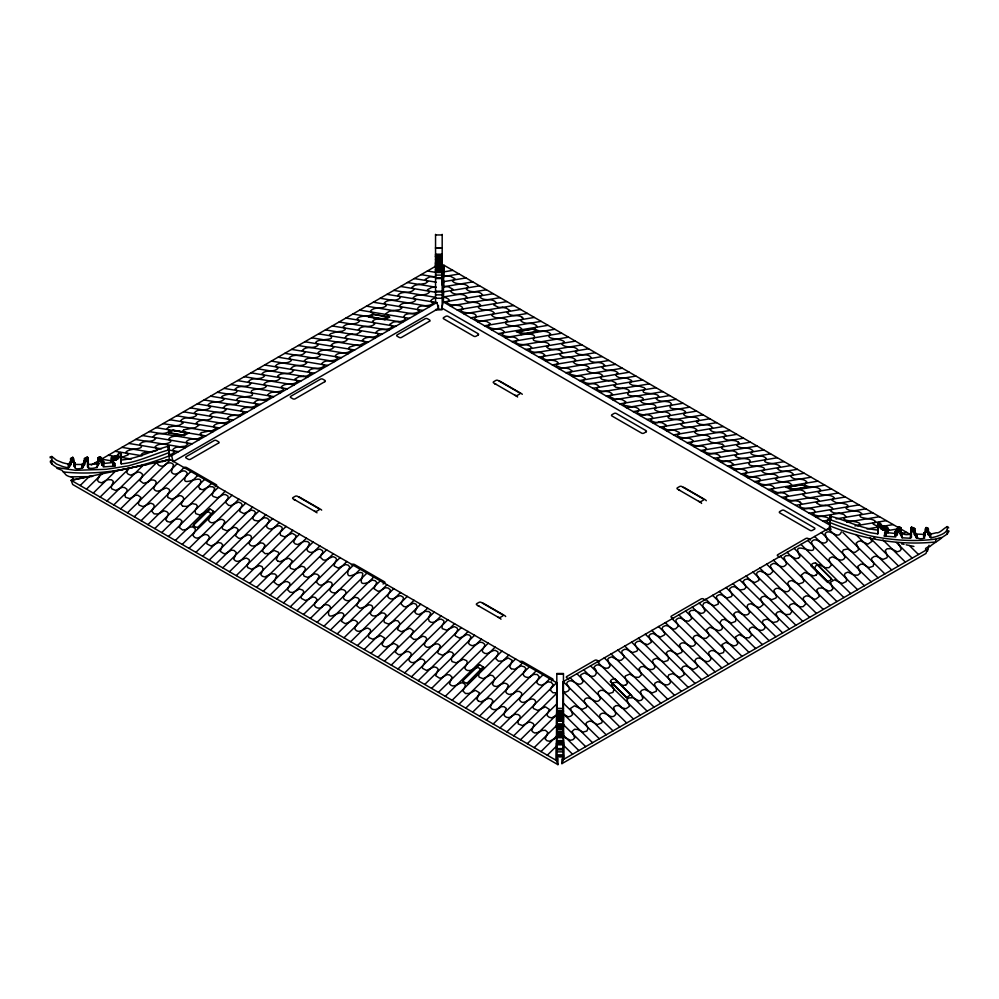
<?xml version="1.0" encoding="UTF-8"?>
<svg xmlns="http://www.w3.org/2000/svg" width="999" height="999" viewBox="0 0 999 999"><rect width="100%" height="100%" fill="white"/><g stroke="black" fill="none" stroke-linecap="round" stroke-linejoin="round"><path stroke-width="1.5" d="M556.468 737.974L556.48 735.901M556.53 727.871L556.63 712.824M520.504 739.747L556.693 704.02L556.805 682.767L170.267 459.602L155.557 462.674M556.431 743.056L556.343 760.439L557.904 764.635L72.69 484.49L71.129 480.307L170.267 459.602M556.805 682.767L556.343 760.439L71.129 480.307L93.307 475.674M557.904 764.635L557.942 758.416M443.656 276.785L443.793 265.135L911.438 535.127L911.088 527.397L914.073 528.271A1.261 1.024 0 0 1 914.734 528.583L914.297 528.908M829.857 529.295L829.944 516.096C845.117 519.817 861.15 528.733 877.796 530.032L877.659 523.926L878.695 522.577L880.631 523.576L880.369 528.621L887.724 531.518L884.502 533.029L886.163 534.74L884.252 535.127L884.115 536.138L895.766 536.938A12 9.79 0 0 1 895.304 535.676L895.229 531.468L896.89 531.543L897.789 527.497L899.237 526.948L900.998 527.934L900.961 533.391L899.624 533.054L902.109 537.774L910.451 538.274L911.513 537C910.676 534.54 911.637 518.706 911.188 534.615M829.869 530.094L829.957 515.821M479.632 285.826L443.444 291.883L443.319 301.96L441.745 307.967L826.935 530.357M442.045 284.952L442.232 271.141L443.793 265.135L443.319 301.96L829.857 525.124L828.683 529.632M443.506 287.712L443.606 280.594M928.196 529.27C926.597 543.743 931.043 522.877 925.274 528.808A2.398 1.961 0 0 0 925.186 529.27C925.836 532.842 921.403 534.652 924.737 538.149C915.733 540.347 917.544 536.738 914.659 530.631M900.961 533.391C898.963 525.711 896.977 536.376 895.229 535.289M70.804 459.253L71.104 464.235L71.416 460.164L70.554 458.766L72.79 457.367L73.726 458.803A2.398 1.961 0 0 1 73.814 459.265C75.774 465.809 71.066 470.604 82.03 468.231C83.666 465.434 86.676 463.374 84.266 462.4A1.261 1.024 0 0 1 84.927 462.087C86.588 453.509 88.786 457.592 87.987 464.173C87.45 465.484 87.75 466.87 88.549 468.256C94.818 468.631 99.775 468.131 98.364 460.389M911.488 532.879C909.34 535.864 900.524 535.164 900.636 530.407M910.451 538.274L910.464 534.353M112.837 462.175L112.837 464.735L114.748 465.122L114.885 466.121L103.234 466.92A12 9.79 0 0 0 103.696 465.671C100.911 465.509 102.422 462.537 100.599 460.876C95.142 461.088 100.949 463.673 97.79 464.747M462.45 681.668L462.899 680.319L479.445 664.66M898.376 531.056L898.363 527.135M118.132 454.882C116.496 456.98 111.463 456.231 111.726 458.042M112.837 464.735L114.66 463.236L111.251 461.738L112.6 460.889L112.537 456.718M87.363 460.914C88.449 463.449 88.199 464.36 88.549 468.256M70.804 463.086L70.554 458.766M841.358 531.88C837.924 540.996 829.757 527.147 825.112 533.641L826.398 537.474M877.659 523.926L877.734 525.749M102.46 473.776L100.062 474.275L99.138 476.623M121.266 455.744L120.305 452.559L118.369 453.558L118.631 458.616L112.6 460.889M97.79 460.926L96.891 467.757M192.919 525.749L209.89 509.04M197.615 528.446L214.585 511.738M467.157 684.065L484.128 667.369M901.023 528.296L900.848 533.616M829.957 519.655L857.854 529.42L870.678 532.754L877.796 533.866L878.221 528.121M87.575 458.828L87.413 460.826M87.575 462.662L87.175 457.18M897.601 532.305L897.764 527.659M157.492 462.262C156.706 465.896 162.65 467.482 164.922 465.097M927.447 551.286L929.008 545.279M83.054 467.732L83.054 463.898L84.341 460.626M923.725 536.8L923.8 532.754M910.963 534.328L911.488 527.435M169.056 449.912C153.883 453.633 137.85 462.549 121.204 463.861L121.341 453.908M911.513 537L910.651 536.401L911.425 535.089M831.243 529.12L828.408 528.521L563.086 681.705L563.523 759.44L927.534 549.288L925.948 553.483L561.95 763.636L563.523 759.44L563.436 742.057M84.391 462.662L84.266 458.566A1.261 1.024 0 0 1 84.927 458.266L85.864 457.754M98.789 461.338C96.154 453.821 104.982 457.405 101.511 462.787M50.3 457.942L50.112 456.943L51.848 456.493L51.936 460.402L56.431 464.011L62.762 466.57A50.824 41.496 0 0 0 67.87 467.757C71.104 467.382 67.732 461.613 71.428 460.764M69.268 467.132L71.416 463.986M121.041 463.136L120.305 452.559M504.52 712.836L503.996 715.034C505.506 718.069 509.715 718.381 512 716.096M169.068 452.547L165.509 453.958A306.381 250.15 0 0 1 153.234 458.479L128.596 465.834L106.219 469.318L75.574 470.317L57.243 467.632L56.918 468.306L61.913 470.292L66.371 475.287L68.894 476.461A12.025 9.815 0 0 0 70.966 476.848L91.995 476.598M71.141 476.873L73.476 478.558A4.096 3.347 0 0 0 73.202 479.095L73.339 480.044M75.275 462.962L74.401 464.198M911.425 532.667L911.712 531.018L914.073 532.105A1.261 1.024 0 0 1 914.734 532.405C912.312 533.491 915.271 535.227 916.795 537.924M87.962 464.448L87.987 460.352M226.398 500.761L225.811 502.684L228.621 505.369L230.869 505.619L233.891 504.083M401.523 602.085L401.011 603.896L403.696 606.48L405.781 606.83L408.628 605.619M288.149 587.799L287.562 589.722L290.022 592.207L292.882 592.494L295.542 591.021M167.72 494.405L167.807 497.44L171.89 499.213L179.708 495.591C182.417 495.566 185.102 498.426 182.867 500.824M537.35 680.406L536.85 682.792L538.736 684.615L541.82 685.239L544.792 683.716M928.458 528.921L928.196 533.091M320.991 555.382L320.379 557.28L323.139 559.939L325.362 560.177L328.346 558.641M295.254 538.486L293.619 542.22L295.155 543.881L297.69 544.567L303.771 541.396L307.605 541.545L309.528 543.219L307.779 547.302M147.69 464.323L128.896 468.244L127.135 470.879L126.761 472.515L128.159 474.2L130.732 475.162L134.778 473.526M469.218 640.546L468.469 643.294L469.93 644.78L472.24 645.716L475.974 644.58M469.268 640.496L471.029 636.925L469.468 635.152L466.82 634.49L462.837 636.663M491.146 704.67L490.384 707.329C493.219 711.825 498.314 708.99 501.448 706.618L504.058 706.705L506.293 708.416L504.545 712.786M374.937 586.113L374.175 588.848L377.897 591.233L379.77 591.083L385.389 587.737L387.987 587.986L390.147 589.622L390.247 591.308L388.861 593.493M546.865 735.089L547.702 732.354L545.354 730.269L541.945 730.506L538.948 732.242M506.58 689.422L505.769 691.97L506.905 693.418L509.09 694.48L512.999 693.756M212.937 492.644L212.138 495.042L213.174 496.478L217.22 497.789L219.405 496.965M307.717 547.365L306.918 549.75L307.917 551.186C312.212 555.044 315.746 549.013 319.955 549.125L322.502 550.611L322.802 552.435L321.029 555.319M411.588 634.477L410.739 636.925L413.786 639.422L417.195 639.16L422.839 636.176L425.549 637.05L426.748 638.811L424.275 644.83C428.733 652.634 435.714 638.823 440.397 646.041L437.662 652.172L438.311 653.546L442.445 655.207L449.513 651.648L452.085 652.31L453.646 654.033L451.186 658.741L451.985 661.563L456.181 662.861L463.336 659.278L466.745 660.739L467.332 663.024L464.747 668.056C467.145 673.051 473.151 669.555 476.361 667.457L478.946 667.881L480.806 669.642L478.509 674.55L479.083 677.122L483.129 678.721L490.197 675.149L492.782 675.649L494.88 678.358L492.42 684.377L494.093 686.051L496.753 686.575L500.761 684.452M274.937 579.745L274.113 582.217L277.335 584.715L279.183 584.852L284.752 581.78L287.237 581.543L289.735 583.066L289.947 584.927L288.174 587.762M81.955 468.344L81.955 464.51L83.054 463.898M200.262 483.653C204.72 470.729 176.636 491.62 187.038 474.125L187.05 472.864C182.442 466.321 176.386 478.633 171.441 472.215L172.215 468.606M523.926 672.29C520.954 675.923 527.659 679.02 530.369 676.598M383.753 640.721L384.478 637.924L380.619 635.614L372.889 639.235L368.831 637.549L368.469 634.927L370.641 631.368L370.304 629.507L367.694 628.084C363.511 628.421 358.803 634.415 355.02 629.27L355.07 627.409L357.505 623.476L357.242 621.89L355.244 620.416L352.61 620.129L348.801 622.464M57.243 467.632C55.469 466.883 46.703 461.351 51.848 460.314M295.354 538.349L296.079 535.551L292.245 533.241L284.565 536.85L280.494 535.227L280.057 532.604L282.23 529.045L281.955 527.185L279.395 525.724C275.2 525.599 271.578 531.655 267.295 527.697L266.408 526.148L267.607 523.551M317.32 580.132L316.446 582.192L319.156 584.877L321.228 585.227L324.101 583.953M200.187 483.728L198.551 486.825L200.125 489.123M240.284 508.503L239.81 511.513L243.881 513.623L251.361 510.102L254.021 510.776L255.557 512.524L252.984 517.432L252.972 518.868L254.395 520.342L258.554 521.103L264.186 517.757L266.77 518.006L268.943 519.63L269.031 521.328L267.632 523.526M401.561 602.047L403.446 599.038L403.159 597.165L400.611 595.704C396.378 595.554 392.769 601.635 388.511 597.677L387.624 596.128L388.798 593.556M532.929 727.472L534.028 724.949L533.066 723.401L530.369 722.127L528.046 722.464L522.564 725.599L518.256 723.963L517.969 721.153L520.279 717.619L519.867 715.746L518.131 714.547L515.084 714.26L512.037 716.071M537.4 680.356L539.273 676.885L537.325 674.512L533.866 674.362L530.419 676.56M334.665 562.986L334.153 565.983L338.174 568.069L345.617 564.51L348.251 565.172L349.85 567.145L348.077 570.479M226.436 500.736L228.209 497.814L227.884 495.979L225.312 494.48L222.827 494.755L219.455 496.915M167.732 494.38L169.693 491.133L169.131 489.248L166.408 487.924C162.575 488.873 156.481 494.23 153.671 488.548C154.333 485.601 159.053 481.418 153.534 480.019L150.999 480.032L147.615 482.205M101.448 458.304L101.761 463.561M328.659 610.913C326.773 623.938 341.059 607.205 343.968 614.897L341.383 621.278L345.092 623.638L348.738 622.502M182.817 500.886L181.144 504.358L182.717 506.293M99.063 476.735L97.39 480.207L98.751 481.943L101.461 482.829L107.405 479.707L111.526 479.782L113.386 481.456L111.176 487.325L111.813 488.873L115.622 490.409L122.328 487.262L124.563 487.562L126.898 489.185L127.073 490.971L124.825 494.343L125.449 497.252L129.72 498.626L132.105 497.502M315.197 602.959C312.025 606.718 319.318 609.964 321.903 607.017M546.84 735.127L545.167 738.998L547.002 740.746L549.587 741.27L553.583 739.148M348.002 570.566C345.679 582.991 359.215 568.756 362.787 573.526C362.5 578.321 357.105 586.5 368.419 582.342M383.666 640.846L382.018 644.592L383.591 646.278L386.089 646.94L393.956 643.406L397.927 645.604L395.329 652.197L398.551 654.695L401.998 654.283L405.969 651.76L408.441 651.523L410.951 653.059L411.163 654.907L408.778 659.702L409.478 661.051C414.51 666.495 418.918 655.756 424.013 660.114L425.062 661.962L422.265 666.97L422.552 668.356L426.536 670.441L434.003 666.895L436.65 667.544L438.224 669.318L435.676 675.711L439.448 678.109L441.308 677.959L447.003 674.625L449.662 674.924L451.998 677.06L449.525 683.828C453.321 689.023 458.129 683.091 462.3 682.704L464.947 684.153L465.322 686.026L462.887 690.908L465.522 693.531L469.443 693.443L475.424 690.346L479.345 692.707L476.923 699.387L478.471 701.061M556.668 682.692L551.236 688.061L550.374 690.072L552.884 692.744L556.768 692.782M344.156 595.629C341.034 599.475 348.526 602.584 351.036 599.5M491.171 704.632L492.957 700.711L491.133 698.938L488.898 698.313L485.402 699.637M411.625 634.427L413.486 630.869L410.04 628.234L401.211 631.73L397.502 629.582L400 623.576L397.952 620.891L395.392 620.416L391.321 622.714M212.987 492.582L214.723 488.474L212.762 486.788L208.891 486.625L202.785 489.772L200.237 489.073M274.975 579.695L276.723 575.624L274.8 573.938L270.966 573.788L264.872 576.96L262.312 576.261L260.814 574.612L263.261 569.343L262.063 566.583L259.403 565.634L251.673 569.255L247.627 567.569L247.265 564.947L249.438 561.388L249.088 559.527L246.478 558.091C242.295 558.441 237.587 564.435 233.803 559.29L236.326 552.547L234.041 550.437L231.406 550.149L225.737 553.496L223.876 553.658L220.167 551.298L222.752 544.917L221.216 543.169L218.544 542.494L211.039 546.016L206.98 543.906L206.681 542.494L209.465 537.474L208.379 535.614C203.259 531.206 198.776 541.995 193.719 536.475L192.994 535.114L195.354 530.307L195.13 528.446L192.582 526.898L190.085 527.122L186.613 529.333M328.696 610.851C334.453 606.243 324.95 601.835 321.965 606.967M506.618 689.385L508.341 685.326L506.668 683.753L504.37 683.091L500.836 684.402M532.904 727.509L531.755 730.669L532.966 732.055L534.715 733.029L538.898 732.267M344.18 595.579C349.825 590.933 340.447 586.725 337.45 591.683M172.278 468.556L173.564 464.722C171.366 461.638 167.27 462.624 164.997 465.047M139.423 500.986L138.274 503.096L139.111 505.132L142.869 506.543L145.554 505.581M523.988 672.227L525.849 668.643L524.537 666.895L521.253 665.933L518.219 667.232M240.347 508.429L242.27 505.107L241.258 503.271L238.561 502.097L233.916 504.058M317.332 580.082L319.193 576.061L317.495 574.425L314.685 573.801L311.026 575.749M334.727 562.924L336.663 559.602L335.676 557.779L333.017 556.63L328.409 558.591M551.248 688.036L553.184 684.665L551.148 682.255L547.914 681.855L544.855 683.666M139.448 500.949L140.884 497.402L137.8 495.167L135.302 495.354L132.13 497.49M315.222 602.909L317.045 599.537L315.447 597.564L312.799 596.915L308.778 599.113M375 586.038L376.773 582.504L375.237 580.756L372.29 580.107L368.581 582.217M899.075 530.894L899.15 526.985M98.751 457.604L97.952 458.166L98.152 463.598M85.864 461.575L87.288 461.014M831.343 590.496L832.879 588.811L830.456 582.13L834.577 579.795L839.123 582.13M608.591 667.607L610.139 665.933L608.541 662.187M70.554 462.587L72.79 461.201L72.79 457.367M925.661 550.062L925.598 548.451L928.034 546.853A12.025 9.815 0 0 0 930.106 546.478C931.98 543.818 950.299 534.003 936.5 538.923C915.559 541.92 894.105 540.372 873.526 536.525A89.947 73.439 0 0 1 867.831 535.202L845.766 528.483A306.381 250.15 0 0 1 833.491 523.963L829.932 522.564M80.17 485.526L89.298 476.498M86.463 489.16L102.21 473.626M93.294 493.094L115.672 471.004M100.137 497.052L129.433 468.131M106.955 500.986L143.144 465.272M113.774 504.932L156.855 462.4M120.592 508.866L170.417 459.69M127.435 512.812L177.248 463.636M134.266 516.758L184.078 467.582M141.084 520.704L190.896 471.516M147.914 524.637L197.727 475.462M154.745 528.583L204.57 479.408M161.763 532.529L211.576 483.354M168.556 536.451L218.369 487.275M175.399 540.409L225.212 491.221M182.243 544.355L232.068 495.179M189.086 548.301L238.911 499.125M195.954 552.272L245.766 503.084M202.797 556.218L252.61 507.03M209.315 559.977L259.128 510.801M216.059 563.873L265.871 514.697M222.814 567.769L272.627 518.593M229.558 571.665L279.37 522.489M236.301 575.561L286.114 526.373M243.044 579.457L292.857 530.269M249.725 583.316L299.538 534.14M256.656 587.312L306.468 538.136M263.336 591.171L313.162 541.995M270.08 595.067L319.905 545.891M276.823 598.963L326.648 549.775M283.566 602.859L333.391 553.671M290.334 606.755L340.147 557.579M297.065 610.651L346.878 561.463M303.584 614.41L353.409 565.234M310.427 618.356L360.239 569.18M317.158 622.252L366.983 573.064M324.001 626.198L373.813 577.01M330.532 629.957L380.344 580.781M337.262 633.853L387.075 584.677M344.018 637.749L393.831 588.573M350.761 641.645L400.574 592.469M357.505 645.541L407.317 596.353M364.248 649.437L414.061 600.249M370.941 653.296L420.754 604.12M377.859 657.292L427.672 608.116M384.553 661.151L434.365 611.975M391.296 665.047L441.108 615.871M398.039 668.943L447.852 619.755M404.782 672.839L454.595 623.651M411.538 676.735L461.351 627.559M418.281 680.631L468.094 631.443M424.8 684.39L474.612 635.214M431.643 688.336L481.456 639.16M438.499 692.307L488.311 643.119M445.342 696.253L495.167 647.077M452.185 700.212L502.01 651.023M459.041 704.158L508.853 654.982M465.821 708.079L515.634 658.903M472.702 712.162L522.527 662.974M479.545 716.108L529.358 666.92M486.376 720.042L536.188 670.866M493.194 723.988L543.006 674.8M500.024 727.921L549.837 678.746M506.855 731.88L551.236 688.061M513.686 735.813L556.755 693.281M527.322 743.681L556.618 714.76M534.165 747.639L556.543 725.549M540.983 751.585L556.73 736.038M547.29 755.219L556.431 746.203M625.986 684.814L627.459 683.353L624.999 677.322L625.362 675.961L629.682 674.113L635.002 677.172L638.798 677.334L641.545 674.812L639.073 668.606L640.933 666.845L643.518 666.42C646.74 668.518 652.734 672.027 655.132 667.032L652.547 661.987L653.134 659.702L656.543 658.241L663.686 661.837L667.894 660.539L668.681 657.704L666.233 652.996L667.794 651.273L670.366 650.611L677.434 654.183L681.568 652.522L682.217 651.136L679.482 645.004C684.165 637.774 691.133 651.61 695.604 643.793L693.131 637.774L694.33 636.013L697.04 635.139L702.684 638.124L706.093 638.398L709.128 635.888L708.291 633.441M948.7 527.947C947.364 523.364 940.171 534.265 936.238 532.754A50.824 41.496 0 0 1 931.13 533.941L927.572 530.769M878.695 522.577C880.206 525.686 876.198 527.809 878.221 530.669M947.152 526.498C948.775 532.704 940.546 534.915 936.238 536.588A50.824 41.496 0 0 1 931.13 537.762L927.584 533.99M101.786 459.165L102.485 465.596M947.189 531.505L947.189 534.065L941.757 537.637M168.182 432.867L184.515 435.601M172.864 430.157L189.211 432.904M368.793 317.045L385.127 319.78M373.476 314.335L389.822 317.083M68.232 467.819L68.232 463.986L69.268 463.299M237.962 403.109L239.485 401.848L236.788 399.775C237.812 395.005 257.005 398.376 251.548 392.932M168.631 427.185L167.095 428.459L169.518 430.881C165.11 435.726 157.055 431.193 153.084 436.788L155.619 438.411L154.833 439.535C150.312 442.869 143.694 439.66 139.673 444.23C147.265 450.312 128.272 447.652 125.824 452.385L126.698 453.221M87.812 464.597L87.912 457.392M923.8 536.588L925.136 535.651L925.186 533.104A2.398 1.961 0 0 1 925.274 532.642L926.21 531.206L926.21 527.385L926.335 531.281L928.458 532.742M476.024 644.53L479.782 642.245L482.405 642.494L484.602 644.155L484.715 645.841L482.117 650.674L483.029 652.247C487.312 656.256 490.971 650.174 495.217 650.324L497.814 651.81L498.114 653.696L495.704 658.578L498.439 661.176L502.322 661.013L508.266 657.954L512.162 660.302L509.74 666.995L511.288 668.668M295.592 590.996L299.5 589.023L302.797 590.134L303.858 591.97L301.049 596.977L301.336 598.376L305.332 600.461L308.666 599.188M324.138 583.928L328.296 581.668C334.852 581.868 331.418 586.7 329.732 589.697C330.357 592.882 335.102 593.943 337.387 591.72M229.87 529.495L234.041 527.247L236.651 527.934L238.174 529.632L235.477 535.714L238.674 538.299L240.609 538.399L247.727 534.802C254.408 535.252 250.274 540.322 249.038 543.518C251.398 548.501 257.38 544.93 260.552 542.857L263.112 543.269L264.935 545.017L262.425 551.186L265.122 553.683L268.881 553.496L274.176 550.437L278.446 552.247L278.796 553.596L276.298 559.602L277.759 561.051M351.086 599.475L354.92 597.265L357.854 597.914L359.378 599.612L356.68 605.706L359.89 608.279L364.223 607.217M284.703 559.515L288.836 558.241L292.27 560.889L289.747 565.546L290.497 568.331L294.405 569.642L301.636 566.196L304.333 567.07L305.532 568.831L303.134 573.513L304.046 576.161L307.704 577.385L310.976 575.786M553.671 739.073L556.468 737.774M364.273 607.192L368.943 604.782C375.624 605.232 371.491 610.302 370.254 613.498C372.615 618.481 378.584 614.909 381.768 612.837L384.315 613.249L386.138 614.997L383.816 619.892L384.378 622.439L388.361 624L391.258 622.752M408.691 605.556L413.449 603.221L416.096 604.183L417.282 606.93L414.835 612.2L416.396 613.873L418.906 614.547L424.987 611.376L428.808 611.525L430.744 613.199L428.359 618.306L429.133 621.166C433.416 625.024 436.963 618.993 441.171 619.105L443.706 620.591L444.018 622.414L441.895 625.911L442.257 628.621L446.578 630.157L454.233 626.61L456.88 627.759L457.867 629.582L455.082 634.565L455.369 635.963L459.39 638.049L462.737 636.75M485.364 699.662L481.006 701.835L478.459 701.148M798.551 558.054L800.012 556.605C788.661 535.851 822.065 562 811.638 543.044L811.638 541.783C816.233 535.239 822.289 547.564 827.234 541.146L826.46 537.537M698.426 420.641L698.801 419.43C695.316 414.685 684.889 419.193 683.428 413.598C685.202 413.424 686.962 411.863 684.34 410.889C682.305 407.842 665.047 410.327 671.44 405.207M284.64 559.565L280.007 561.75L277.797 561.076M147.565 482.23L143.431 483.341L139.96 480.731L142.395 475.986L142.482 474.2L140.359 472.477L138.037 471.99L134.828 473.489M513.024 693.731L516.67 691.458L519.218 691.37L521.615 693.006L521.678 694.867L519.393 699.675C523.538 707.617 529.994 695.079 535.102 700.311L535.764 702.16L532.991 707.117L533.503 708.553L537.749 710.401L545.442 706.855L549.425 709.502L547.24 714.06L547.277 715.659L549.2 717.282L551.71 717.856L556.618 715.172M518.144 667.295L514.622 669.305L511.263 668.756M145.604 505.556L150.724 503.134L153.509 504.32L154.308 506.193L151.773 511.226L154.096 513.873L158.117 514.023L164.086 510.826L166.821 511.7L168.207 513.161L168.169 514.66L165.772 519.83L167.308 521.515M201.423 432.604L199.85 434.178L202.41 435.776L201.461 437.075L197.74 438.786L193.656 438.936M719.829 457.33L720.329 456.618C716.246 451.223 708.428 455.719 704.058 450.924L704.844 449.787M229.832 529.52L226.935 530.794L222.752 529.095L222.09 527.709L224.787 521.553C220.055 514.26 212.999 528.109 208.491 520.242L210.939 514.21L209.703 512.437L206.968 511.55L199.7 514.972L195.754 513.636L194.967 510.826L197.477 506.156L196.166 504.395L192.145 503.571L187.275 506.393L182.842 506.256M815.047 512.25C815.059 505.681 798.551 511.051 799.874 504.607M815.946 575.249L817.519 573.314L815.921 569.929M184.028 429.745L182.467 431.131L185.027 432.942C181.518 438.636 172.34 433.554 168.506 439.285L171.004 440.884L170.442 441.958C165.959 445.517 158.841 442.107 154.982 446.965L156.156 447.939M91.209 465.097L98.064 461.138M100.762 459.577L436.451 265.771M171.578 455.669L436.9 302.485L438.474 308.491L173.152 461.675L171.578 455.669L168.531 456.293M183.454 467.969L184.178 467.544A1.673 0.974 0 0 1 186.438 467.482L216.346 484.74A1.673 0.974 0 0 1 216.246 486.063L215.197 486.663M351.361 564.91L352.085 564.497A1.686 0.974 0 0 1 354.358 564.423L384.528 581.843A1.686 0.974 0 0 1 384.44 583.166L383.042 583.978M519.905 661.8L520.279 661.588A1.686 0.974 0 0 1 522.564 661.538L552.597 678.883A1.686 0.974 0 0 1 552.472 680.182L551.386 680.819M462.787 308.978C462.25 302.572 450 307.68 446.953 302.16L447.352 301.698C452.759 300.736 445.929 297.053 443.369 297.215M186.601 529.345L182.63 530.032L179.345 527.497L181.905 520.891L179.957 519.18L176.086 519.018L169.967 522.165L167.42 521.478M103.434 462.649A12 9.79 0 0 0 103.696 461.838L102.485 461.763M625.998 684.902L623.126 685.551L616.845 682.242L613.211 682.717L611.538 684.29L613.948 689.485L612.961 692.394L608.915 693.556L603.209 690.421L600.661 690.334L598.264 691.97L598.201 693.83L600.486 698.638C596.341 706.593 589.885 694.043 584.777 699.275L584.115 701.136L586.888 706.081L586.363 707.517L582.13 709.365L574.437 705.818L570.454 708.466L571.515 711.201M86.413 457.554L86.413 461.388M847.839 506.755L847.851 505.382L846.028 504.195L840.646 502.884M516.346 331.83L532.405 328.946L536.975 331.368L521.49 334.053L517.02 331.718L532.692 329.096M521.041 334.54L537.375 331.805M785.901 487.45L802.234 484.715M790.584 490.159L806.917 487.425M120.305 456.393L118.531 457.455M859.327 525.174L860.176 524.25C859.377 520.029 837.174 521.903 846.315 516.858L843.631 514.335L839.11 513.311M814.997 512.262L813.086 513.748C814.26 517.27 835.389 515.559 826.348 521.103L829.645 523.576M506.131 322.115L505.606 323.564C510.177 327.909 517.682 323.751 521.803 329.008L519.33 331.206C521.59 335.289 536.738 332.255 534.215 337.812C528.771 343.344 548.101 339.922 549.163 344.755L548.301 345.654M608.628 667.707C603.646 670.629 599.038 660.951 594.393 666.708L594.043 667.582C598.701 671.54 595.729 678.908 589.51 675.549M601.011 376.898L600.124 377.585L602.172 379.483L608.816 380.619M642.569 400.087L643.456 399.2C642.407 394.405 623.264 397.839 628.671 392.37M763.785 470.067L764.66 469.18C763.561 464.285 744.867 467.969 749.774 462.387C752.971 457.005 737.374 459.84 735.202 455.844L737.712 453.658C733.641 448.464 726.198 452.634 721.678 448.301L721.34 447.564L723.838 445.454L722.402 444.343M476.211 316.908C476.86 311.114 464.385 314.51 461.251 310.764L460.864 310.077L462.737 308.991M184.153 429.72L195.28 427.659L198.776 425.337L196.94 424.2M166.746 459.902L162.238 461.8M168.744 427.172L175.662 425.774M201.536 432.592L208.441 431.193M237.949 403.109C233.454 405.806 226.923 402.734 223.401 407.629L226.099 409.74C221.703 414.597 214.073 410.189 209.802 415.297L212.238 417.42C208.067 422.377 200.225 417.969 196.079 423.264L196.903 424.188M704.957 449.75L706.505 448.489C702.272 443.831 694.917 447.902 690.609 443.206L693.219 440.884C689.198 435.889 682.142 439.61 677.634 435.764L677.334 434.802L679.757 433.229L679.083 432.38L674.775 430.344L671.79 430.169M719.792 457.342L717.894 458.204L718.181 459.178L720.741 460.651L726.385 461.251M759.852 480.681L760.326 479.395L758.528 478.159L752.921 476.748M799.949 504.595L801.585 503.621L800.012 502.047M847.826 506.768L845.828 507.792L846.628 508.916L849.4 510.327L854.532 510.726M671.465 405.194C671.827 399.076 659.228 403.471 656.168 398.663L658.753 396.416C657.479 391.958 638.723 395.142 644.105 389.785M506.168 322.103L507.717 320.679C503.446 316.159 496.066 320.105 491.795 315.409L494.368 313.037C490.222 308.017 483.017 311.863 478.509 307.742L478.459 306.843L480.744 305.244C476.76 300.162 469.567 304.171 465.034 300.187L464.373 299.101L467.145 297.59L466.62 296.74C462.112 292.332 454.895 296.403 450.699 291.471L452.847 289.198L448.426 286.813L444.805 286.576M857.741 525.774L859.302 525.187M601.061 376.885L602.634 375.474C598.239 370.904 590.809 375.174 586.65 370.03L589.385 367.982C585.289 362.724 577.509 367.157 573.389 362.237L575.861 360.127C571.64 355.057 564.073 359.503 559.727 354.67L562.474 352.572C558.553 347.103 550.736 351.698 546.49 346.853L548.276 345.666M544.243 356.218L544.767 354.932C540.434 350.324 533.279 354.458 529.108 349.737L531.655 347.477C527.31 342.557 520.067 346.616 515.534 342.195L515.409 341.358L518.019 339.835C514.098 334.665 506.843 338.486 502.322 334.553L502.01 333.566L504.42 331.968C500.287 326.523 492.407 331.006 487.974 326.173L490.384 323.713L486.638 321.416L481.993 321.029M652.122 418.544C654.507 416.358 647.452 414.285 645.379 414.585M655.981 407.779C656.568 401.698 643.768 406.019 640.746 401.273L642.544 400.099M169.131 460.089L169.056 446.091C153.883 449.8 137.85 458.728 121.204 460.027L121.204 463.861M655.881 407.829C650.911 409.44 660.164 412.887 662.687 411.688M628.696 392.357C631.992 390.347 624.462 388.112 622.589 388.361M644.13 389.772L645.304 389.023L644.193 387.724L638.074 385.776M476.148 316.92C471.278 318.481 479.657 321.653 481.918 321.041M759.789 480.694L757.866 481.693C761.9 487.2 770.266 482.28 774.325 487.824L771.927 489.423L772.252 490.384L777.309 492.507L780.681 492.495M544.205 356.218L542.257 357.217C546.241 362.674 554.532 357.742 558.553 363.249L556.118 364.822L556.418 365.784L561.426 367.869L564.785 367.844M652.01 418.581C647.115 420.067 656.405 423.539 658.578 422.315M698.276 420.704L696.278 421.715C700.274 427.26 708.528 422.115 712.562 427.709L710.177 429.27L710.389 430.219C714.897 434.14 721.952 430.394 726.023 435.352L723.413 437.699C727.284 441.933 733.316 439.098 737.761 441.72M98.327 459.727L97.977 458.279M763.76 470.079L761.962 471.253C766.233 476.086 774.1 471.528 778.046 477.035L775.349 479.145C779.732 484.028 787.374 479.582 791.633 484.702L789.198 486.838C793.368 491.795 801.223 487.375 805.369 492.682L802.659 494.742L806.156 497.077L810.326 497.739M815.821 575.212L813.573 575.899L804.694 572.427L801.198 575.099L803.046 578.683M831.23 590.446L828.695 591.133L822.577 587.986L818.705 588.149L816.745 589.86L818.468 593.943M798.438 558.004L795.891 558.691L789.784 555.544L785.913 555.706L783.953 557.405L785.689 561.5M887.562 527.959C886.712 526.173 882.716 526.985 880.868 524.887M436.014 297.852C433.516 297.989 427.784 301.461 432.867 302.235L433.279 302.685C430.207 308.192 417.982 303.134 417.445 309.515M898.401 530.881L898.526 527.035M927.809 528.371L927.896 534.253M87.512 461.251L87.425 457.392M112.712 471.628L128.896 468.244M72.665 457.442L72.665 461.276L73.726 462.637A2.398 1.961 0 0 1 73.814 463.099L73.864 465.634L75.275 466.783M443.693 271.89L452.834 270.367M443.406 276.636L459.14 274.001M443.581 281.681L465.959 277.934M472.814 281.893L443.519 286.8L444.692 286.588M443.369 296.978L486.451 289.772M443.456 302.048L493.269 293.706M450.299 305.994L500.112 297.652M457.117 309.94L506.943 301.598M463.948 313.873L513.761 305.532M470.766 317.819L520.591 309.478M477.609 321.765L527.422 313.424M484.49 325.786L534.303 317.445M491.283 329.707L541.096 321.366M498.126 333.654L547.939 325.324M504.97 337.612L554.782 329.27M511.813 341.558L561.638 333.216M518.681 345.517L568.493 337.187M525.511 349.475L575.337 341.134M532.042 353.234L581.855 344.892M538.773 357.13L588.598 348.788M545.541 361.026L595.354 352.684M552.272 364.922L602.097 356.581M559.015 368.818L608.841 360.477M565.759 372.702L615.584 364.373M572.452 376.573L622.277 368.231M579.383 380.569L629.195 372.227M586.063 384.428L635.888 376.086M592.807 388.324L642.632 379.982M599.55 392.22L649.375 383.878M606.293 396.103L656.106 387.774M613.049 400.012L662.874 391.67M619.792 403.896L669.605 395.567M626.311 407.667L676.136 399.325M633.154 411.613L682.966 403.271M639.884 415.509L689.71 407.167M646.728 419.455L696.54 411.113M653.246 423.214L703.071 414.885M659.989 427.11L709.802 418.768M666.745 431.006L716.558 422.664M673.488 434.902L723.301 426.561M680.232 438.798L730.044 430.457M686.975 442.694L736.787 434.353M693.668 446.553L743.481 438.211M700.586 450.549L750.411 442.207M707.28 454.408L757.092 446.066M714.023 458.304L763.835 449.962M720.766 462.2L770.579 453.858M727.509 466.096L777.322 457.754M734.265 469.992L784.078 461.65M741.008 473.876L790.821 465.546M747.527 477.647L797.339 469.305M754.37 481.593L804.183 473.251M761.226 485.551L811.038 477.222M768.069 489.51L817.881 481.168M774.912 493.456L824.737 485.127M781.755 497.415L831.58 489.073M788.561 501.336L838.373 492.994M795.566 505.332L845.379 496.99M802.409 509.278L852.222 500.949M809.227 513.224L859.053 504.882M816.058 517.157L865.871 508.828M822.876 521.103L830.506 519.83M836.138 518.881L872.701 512.762M846.765 522.202L879.532 516.708M854.944 525.911L886.35 520.654M866.982 528.971L877.834 527.16M881.518 526.535L893.181 524.587M888.123 530.519L898.238 528.821M901.135 533.429L906.842 532.479M99.688 460.776L99.763 456.943M72.04 458.004L72.19 461.813M113.699 462.462L103.022 463.524M121.828 457.305L128.209 454.795L128.396 453.896L126.723 453.221M419.006 284.428L414.822 285.339L411.863 287.362L414.135 289.373C409.952 294.705 401.735 289.935 397.664 295.517L400.387 297.028L399.975 298.039C395.442 302.285 388.236 298.089 384.103 303.197L386.388 305.644C381.93 309.902 374.725 306.056 370.492 310.976L371.253 312.013M168.644 454.782L171.778 454.12L175.087 451.648C169.193 450.062 176.486 446.366 179.695 446.778M352.235 334.328L356.456 334.166L360.901 331.768L358.429 329.583C362.55 324.35 370.055 328.484 374.625 324.126L374.2 322.714M96.891 463.936L88.549 464.435M349.413 349.138L351.124 350.274C346.94 354.97 339.785 350.874 335.464 355.469L335.976 356.743M435.589 276.661L433.803 276.711M631.63 406.768L624.887 405.457L623.364 404.158L625.948 401.923L622.24 399.662L618.543 399.088M924.849 534.415L916.795 534.09M715.384 442.957L711.3 442.307L707.854 440.01L710.601 437.962C706.505 432.704 698.726 437.137 694.605 432.23L697.077 430.107C692.856 425.037 685.289 429.483 680.943 424.65L683.678 422.565C683.466 418.069 662.512 420.354 669.48 415.646C672.015 413.499 664.822 411.338 662.737 411.688M576.735 375.886L571.316 374.6L569.393 373.226L572.015 370.904L568.868 368.743L564.835 367.844M618.468 399.101L614.735 399.063L609.977 396.728L609.889 395.891L612.512 394.393C608.641 389.26 601.448 393.094 596.965 389.198L596.69 388.224L599.125 386.638C595.029 381.243 587.225 385.739 582.842 380.944L585.302 378.509L581.231 376.161L576.898 375.886M352.21 334.328C348.501 334.003 341.933 337.487 347.565 339.448C343.394 344.593 335.277 339.947 331.069 345.329L333.741 347.427C329.495 352.247 321.678 347.689 317.757 353.147L320.492 355.232C316.146 360.065 308.591 355.644 304.37 360.701L306.843 362.812C302.722 367.719 294.942 363.311 290.846 368.556L293.581 370.604C289.473 375.736 281.955 371.466 277.61 376.049L280.107 378.146L279.757 378.883C275.249 383.191 267.807 379.058 263.736 384.253L266.246 386.426C263.936 390.522 248.926 387.475 251.536 392.932M645.304 414.597C642.944 415.709 633.466 412.562 638.523 410.726C641.083 408.579 633.803 406.393 631.718 406.768M671.728 430.182L667.12 429.707L664.46 428.359L663.473 427.197L666.258 425.674L665.971 424.912L661.95 422.702L658.653 422.315M752.859 476.76L748.775 476.573L744.567 474.138L747.165 471.903C742.856 467.02 735.689 471.091 731.193 466.708L731.093 465.871L733.716 464.373L730.619 462.137L726.435 461.251M624.263 378.034L619.517 377.722L616.858 376.461L615.659 374.787L618.119 373.014C613.886 368.356 606.505 372.427 602.197 367.719L604.807 365.372C600.749 360.414 593.681 364.148 589.185 360.239L588.973 359.29L591.358 357.729C587.312 352.135 579.058 357.28 575.062 351.735L577.872 350.199L577.584 349.45C573.176 344.792 566.171 348.963 561.913 344.243L564.46 341.97C561.301 337.674 543.506 340.06 550.611 333.916C546.403 329.408 539.672 332.842 535.189 329.096L534.815 328.097L537.25 326.511C533.141 321.029 525.212 325.524 520.779 320.679L523.201 318.219L521.653 316.958M825.162 505.469L820.429 505.144L816.857 503.234L816.408 502.347L818.98 500.536L817.407 499.138M840.596 502.884L836.051 502.622L831.93 500.262L834.365 497.827C830.019 493.106 822.614 497.227 818.218 492.445L820.791 490.072C816.683 485.064 809.552 488.798 805.007 484.84L804.769 483.891L807.13 482.317C803.034 476.66 794.717 481.805 790.671 476.211L793.443 474.662L793.144 473.901C788.798 469.243 781.593 473.364 777.384 468.643L779.969 466.396C776.885 462.125 759.128 464.523 766.32 458.466C762.162 453.996 755.494 457.43 751.048 453.733L750.699 452.734L753.159 451.161C749.113 445.729 741.246 450.237 736.862 445.429L739.322 442.994L737.824 441.758M336.763 331.78L330.569 333.766L329.42 335.077L330.594 335.826M446.553 276.111L450.549 276.311L454.97 278.721L452.435 281.119C456.63 285.776 464.21 281.88 468.381 286.75L466.108 288.786C470.279 294.106 478.496 289.298 482.579 294.905L479.857 296.428L480.269 297.44C484.802 301.686 492.007 297.477 496.141 302.585L493.843 305.045L498.676 307.367L502.534 307.405M715.496 442.957L722.339 444.305M393.094 310.564L389.198 311.401L385.864 313.611L388.436 315.971C384.165 320.667 376.773 316.72 372.515 321.253L374.063 322.665M810.376 497.739L817.294 499.125M638.024 385.776L632.442 385.214L629.832 383.741L629.482 382.754L631.942 381.181L631.293 380.369L627.247 378.334L624.313 378.034M419.056 284.428L425.449 283.416L427.809 281.718L425.274 279.333L429.695 276.91L433.691 276.711M303.334 376.411L298.988 376.698L294.93 379.046L297.377 381.468C292.994 386.263 285.19 381.793 281.106 387.175L283.529 388.748L283.254 389.722C278.783 393.618 271.591 389.81 267.72 394.93L270.342 396.428L270.242 397.252C265.746 401.635 258.579 397.59 254.27 402.46L256.855 404.682C252.66 409.39 245.454 405.307 241.109 409.952L240.796 410.714L243.569 412.237C239.535 417.732 231.181 412.837 227.11 418.381L229.508 419.967L229.183 420.929C224.625 424.812 217.507 421.128 213.449 426.161L214.236 427.06M622.564 388.361L615.809 387.237L613.985 385.864L616.308 384.24L615.759 382.854L611.763 380.906L608.878 380.619M81.955 464.51L74.151 464.41M839.06 513.311L833.715 512.824L831.006 511.363L830.431 510.302L832.617 509.215L832.329 507.867L828.233 505.794L825.199 505.469M446.441 276.111L443.668 275.886M435.552 234.952L442.182 234.952M435.552 247.877L442.182 247.939M435.552 247.977L442.182 248.027M435.552 248.164L442.182 248.202M435.552 254.245L442.182 254.245M435.552 254.708L442.182 254.708M435.552 254.957L442.182 254.957M435.552 255.831L442.182 255.831M435.552 255.931L442.182 255.981M435.552 256.094L442.182 256.106M435.552 256.481L442.182 256.393M435.552 256.681L442.182 256.681M435.552 256.768L442.182 256.768M435.552 257.929L442.182 257.929M435.552 259.365L442.182 259.365M435.552 259.678L442.182 259.678M435.552 260.002L442.182 259.852M435.552 261.938L442.182 262.1L435.552 262.213M435.552 262.887L442.182 262.849M435.552 263.074L442.182 263.037M435.552 263.149L442.182 263.149M435.552 263.386L442.182 263.461M435.552 263.661L442.182 263.773M435.552 263.911L442.182 263.911M435.552 264.46L442.182 264.56M435.552 264.797L442.182 264.797M435.552 264.885L442.182 264.885M435.552 265.085L442.182 265.085M435.552 265.359L442.182 265.359M435.552 265.547L442.182 265.459M435.552 265.834L442.182 265.834M435.552 265.934L442.182 265.934M435.552 266.109L442.182 266.109M435.552 266.458L442.182 266.458M435.552 266.546L442.182 266.546M435.552 266.92L442.182 267.033M435.552 267.382L442.182 267.382M435.552 269.018L442.182 269.018M435.552 269.468L442.182 269.493L435.552 269.618M435.552 269.905L442.182 269.905M435.552 270.354L442.182 270.354M435.552 271.179L442.182 271.066M435.552 272.502L442.182 272.502M435.552 275.1L442.182 275.1M435.552 277.722L442.182 277.722M435.552 278.534L442.182 278.534M435.552 291.209L442.182 291.209M435.552 291.945L442.182 291.945M435.552 294.867L442.182 294.867M435.552 298.251L442.182 298.251M442.182 309.428L435.552 309.603L442.182 309.603L442.182 234.365M556.818 673.95L563.448 673.95M556.818 708.403L563.448 708.403M556.818 710.526L563.448 710.501M556.818 711.325L563.448 711.325M556.818 711.6L563.448 711.6M556.818 713.186L563.448 713.186M556.818 713.898L563.448 713.898M556.818 714.235L563.448 714.235M556.818 714.685L563.448 714.685M556.818 715.247L563.448 715.247M556.818 715.409L563.448 715.409M556.818 716.146L563.448 716.146M556.818 716.433L563.448 716.433M556.818 716.857L563.448 716.857M556.818 717.045L563.448 717.045M556.818 717.22L563.448 717.22M556.818 717.357L563.448 717.357M556.818 717.532L563.448 717.682M556.818 718.331L563.448 718.331M556.818 718.743L563.448 718.843M556.818 718.968L563.448 718.98M556.818 721.116L563.448 721.066M556.818 721.266L563.448 721.266M556.818 724.337L563.448 724.275M556.818 724.362L563.448 724.475M556.818 724.637L563.448 724.7L556.818 724.774M556.818 725.549L563.448 725.461M556.818 725.886L563.448 725.886M556.818 726.073L563.448 726.073M556.818 728.259L563.448 728.259L556.818 728.408M556.818 729.769L563.448 729.769M556.818 732.042L563.448 731.942M556.818 732.192L563.448 732.092M556.818 732.966L563.448 732.966M556.818 733.241L563.448 733.141M556.818 733.478L563.448 733.478M556.818 733.79L563.448 733.79M556.818 733.978L563.448 733.978M556.818 734.215L563.448 734.215M563.448 735.239L556.818 735.339L563.448 735.414M556.818 736.238L563.448 736.213M556.818 737.699L563.448 737.699M556.818 740.646L563.448 740.646M556.818 740.796L563.448 740.796M556.818 741.608L563.448 741.608M556.818 741.87L563.448 741.87M563.448 742.557L556.818 742.644L563.448 742.744M556.818 743.331L563.448 743.481M556.818 743.681L563.448 743.681M556.818 744.093L563.448 744.068M556.818 744.23L563.448 744.23M556.818 744.38L563.448 744.38M556.818 744.692L563.448 744.667M556.818 748.613L563.448 748.613M556.818 749.899L563.448 749.899M556.818 751.86L563.448 751.86M556.818 754.944L563.448 754.944M556.818 755.619L563.448 755.669M556.818 756.056L563.448 756.056M556.818 756.243L563.448 756.28M556.818 756.88L563.448 756.93M398.301 321.578C400.549 322.19 408.941 319.006 404.071 317.457L359.665 310.102M193.594 438.923C190.896 438.249 182.293 442.132 188.336 443.706L185.339 446.178L179.758 446.778M175.799 425.774L179.196 425.337L183.229 423.052L180.669 420.704C184.778 415.696 191.895 419.405 196.441 415.459L196.678 414.51L194.318 412.937C198.414 407.292 206.731 412.412 210.789 406.818L208.004 405.282L208.304 404.533C212.662 399.875 219.855 403.971 224.063 399.263L221.491 397.015C224.613 392.782 242.307 395.117 235.127 389.086C239.298 384.615 245.954 388.037 250.399 384.34L250.749 383.354L248.301 381.793C252.347 376.361 260.202 380.844 264.585 376.049L262.125 373.626C266.358 368.981 273.726 373.039 278.034 368.319L275.437 365.984C279.495 361.026 286.551 364.747 291.059 360.839L291.271 359.89L288.886 358.341C292.932 352.747 301.174 357.867 305.17 352.322L302.372 350.799L302.66 350.05C306.993 345.429 314.148 349.538 318.331 344.842L315.784 342.582C317.108 338.074 335.901 341.258 330.619 335.839M208.591 431.206L211.988 430.769L216.021 428.484L214.298 427.072M881.23 526.648L884.515 526.997M815.484 563.086L830.793 578.071C832.517 579.87 828.071 582.067 826.623 580.731L811.6 565.896C810.339 563.911 814.959 562.087 816.295 563.424L832.317 579.732M810.826 565.684L827.634 582.442M614.897 678.808L631.705 695.554M610.214 681.505L627.022 698.264M398.226 321.566L393.581 321.953L389.835 324.25L392.245 326.698C387.812 331.531 379.932 327.073 375.799 332.505L378.209 334.091L377.909 335.077C373.376 339.011 366.121 335.214 362.212 340.372L364.81 341.883L364.697 342.719L359.865 345.092L356.131 345.154M356.056 345.142L350.012 346.878L348.564 348.027L349.313 349.101M502.572 307.417L506.268 308.167L509.752 310.377L507.167 312.749C511.026 317.108 517.182 314.248 521.678 316.92M393.131 310.564L399.325 309.802L401.723 308.304L401.773 307.405L400.099 306.656M336.8 331.768L342.407 331.193L345.055 329.695L345.429 328.696L342.994 327.123C347.09 321.641 355.02 326.111 359.453 321.266L357.043 318.831C361.326 314.061 368.768 318.206 373.064 313.349L371.278 312.025M435.926 287.175L431.805 287.387L427.385 289.772L429.533 292.045C425.337 296.965 418.119 292.907 413.611 297.327L413.087 298.164L415.859 299.675L415.197 300.749C410.664 304.732 403.471 300.749 399.488 305.819L400.087 306.643M780.731 492.482L784.789 493.406L787.986 495.604L785.414 497.939C789.335 502.197 795.416 499.388 799.899 502.035M854.582 510.726L859.252 511.85L861.787 513.598C854.195 519.705 873.126 517.032 875.624 521.753L873.064 523.276L873.238 524.175L877.809 526.473M303.384 376.411L306.855 375.999L310.826 373.751L308.216 371.441C312.237 366.458 319.28 370.154 323.801 366.308L324.101 365.359L321.678 363.786C325.686 358.279 333.978 363.186 337.962 357.742L336.026 356.755M895.978 533.528L885.301 532.479M63.287 471.94C99.226 475.724 135.702 469.343 169.093 455.919L169.043 445.816M947.152 530.319L949.05 531.118L947.189 534.065M926.81 527.996L926.81 531.818M899.237 530.769L899.237 526.948M427.41 270.991L436.538 272.502M421.103 274.625L435.789 277.06M414.285 278.571L436.251 282.205M407.442 282.517L436.088 287.262M400.624 286.463L436.426 292.382M393.793 290.397L435.389 297.277M386.975 294.33L436.763 302.572M380.132 298.276L429.92 306.518M373.314 302.222L423.101 310.452M366.483 306.156L416.271 314.398M352.822 314.048L402.609 322.29M345.941 318.069L395.729 326.311M339.148 321.99L388.936 330.232M332.305 325.949L382.093 334.178M325.462 329.895L375.249 338.137M318.619 333.853L368.406 342.083M311.75 337.812L361.538 346.041M304.92 341.758L354.707 350M298.389 345.529L348.176 353.758M291.658 349.413L341.446 357.654M284.902 353.321L334.69 361.551M278.159 357.205L327.947 365.447M271.416 361.101L321.203 369.343M264.673 364.997L314.46 373.226M257.979 368.856L307.767 377.098M251.049 372.852L300.836 381.094M244.368 376.723L294.156 384.952M237.625 380.607L287.412 388.848M230.881 384.503L280.669 392.744M224.138 388.399L273.926 396.628M217.382 392.295L267.17 400.537M210.639 396.191L260.427 404.42M204.121 399.95L253.908 408.191M197.278 403.908L247.065 412.137M190.422 407.867L240.21 416.096M183.566 411.813L233.354 420.055M176.723 415.771L226.511 424.001M169.88 419.717L219.668 427.959M163.087 423.638L212.874 431.88M156.069 427.647L205.856 435.876M149.238 431.593L199.026 439.822M142.407 435.527L192.195 443.768M135.589 439.473L185.377 447.702M128.759 443.406L161.463 448.826M168.319 449.95L178.546 451.648M121.915 447.365L151.786 452.297M168.993 455.144L171.703 455.594M115.097 451.298L142.12 455.769L141.271 454.845C142.407 450.049 161.463 453.484 156.194 447.952M108.279 455.232L117.183 456.705M120.891 457.317L131.418 459.065M101.461 459.178L111.064 460.764M94.618 463.124L98.764 463.811M404.058 317.445L409.453 318.331M68.232 463.986L67.87 463.923A50.824 41.496 0 0 1 62.762 462.749L56.431 460.177L51.848 456.493M901.448 543.831L904.045 544.38M906.18 544.817L909.227 545.454M910.876 545.804L913.91 546.441M873.601 537.999L874.862 538.261M71.116 458.341L71.104 464.235M563.399 734.877L563.399 736.75L566.196 738.061M724.949 596.99L727.247 597.939L731.38 596.628L732.267 595.067L731.081 592.494M900.673 529.732L900.823 528.608M563.086 681.705L563.124 691.733L565.884 692.07L568.331 690.908L569.517 689.01L568.693 687.05M417.482 309.528L419.355 310.602L418.981 311.288C415.834 315.035 403.371 311.663 404.008 317.432M728.583 621.703L731.518 622.976L735.501 621.415L736.063 618.856L733.741 613.96L735.564 612.212L738.111 611.8C741.283 613.873 747.264 617.457 749.625 612.474C748.401 609.265 744.255 604.208 750.936 603.746L758.054 607.355L759.989 607.242L763.199 604.67L760.501 598.576L762.012 596.878L764.622 596.191L771.727 599.75L775.911 598.051L776.573 596.665L775.724 594.58M657.117 635.651L653.059 633.428L650.424 634.09L648.863 635.864L651.41 642.232L647.639 644.655L643.918 643.518M878.695 526.398L880.631 527.397M772.264 569.68L770.466 566.733L770.791 564.897L773.376 563.399C777.609 563.274 781.193 569.318 785.501 565.409L786.538 563.96L785.738 561.563M796.64 583.054L798.963 583.928L802.909 582.592L803.908 581.181L803.071 578.721M684.59 620.554L688.623 621.228L691.758 618.681L689.148 612.137L691.071 610.464L694.904 610.314L700.986 613.486L703.496 612.824L705.057 611.138L702.609 605.869L703.783 603.121L706.43 602.16L714.11 605.781L718.181 604.158L718.381 601.036M679.707 490.397L679.308 490.172A2.385 1.374 60 0 0 678.683 490.034M479.095 606.218L478.696 605.993A2.385 1.374 60 0 0 478.071 605.856M698.651 501.298L699.013 501.498A1.598 0.924 0 0 0 701.161 501.423L703.308 500.187A1.598 0.924 0 0 0 703.234 498.901L681.842 486.55A1.598 0.924 0 0 0 679.607 486.538L677.484 487.762A1.598 0.924 0 0 0 677.397 489.023L700.699 502.522A2.373 1.374 60 0 1 701.598 503.434M673.563 618.593L671.528 617.419A1.673 0.962 0 0 1 671.403 616.108L701.198 598.901A1.673 0.962 0 0 1 703.483 598.95L705.194 599.949M630.394 651.61L632.679 652.547L636.863 651.198L637.774 649.625L635.164 644.792L635.289 643.081L637.487 641.433L640.109 641.183L643.868 643.468M496.091 384.39L495.579 384.091A2.373 1.374 60 0 0 494.68 383.966M295.479 500.212L294.967 499.912A2.373 1.374 60 0 0 294.068 499.787M514.772 395.129L515.222 395.379A1.598 0.924 0 0 0 517.395 395.329L519.517 394.106A1.598 0.924 0 0 0 519.48 392.819L498.101 380.469A1.598 0.924 0 0 0 495.879 380.432L493.731 381.668A1.598 0.924 0 0 0 493.618 382.917L516.97 396.453A2.385 1.374 60 0 1 517.594 397.028M568.906 679.02L566.833 677.821A1.623 0.937 0 0 1 566.733 676.535L594.929 660.264A1.636 0.937 0 0 1 597.127 660.339L599.213 661.55A1.636 0.937 0 0 1 599.55 661.862M779.632 557.042L777.834 556.006A1.636 0.937 0 0 1 777.709 554.732L805.893 538.461A1.623 0.937 0 0 1 808.116 538.511L810.189 539.71A1.623 0.937 0 0 1 810.526 540.022M563.261 714.148L568.169 716.832L570.679 716.258L572.589 714.622L571.553 711.251M622.302 707.979L626.011 708.741L629.482 706.318L626.91 699.687L628.733 697.926L632.879 697.714L638.861 700.823L641.408 700.149L642.944 698.376L641.321 694.617M839.172 582.167L842.369 583.416L846.378 581.518L846.515 578.883L844.355 575.162L845.154 573.289L847.926 572.102L854.07 575.087L857.779 575.162L860.301 573.089L859.24 569.954M657.192 635.714L660.489 637L664.522 634.914L664.81 633.503L662.012 628.521L663.011 626.698L665.659 625.549L667.844 625.923L673.314 629.108L675.536 628.87L678.296 626.211L677.684 624.3M887.974 532.942L886.737 531.943L888.948 529.82L888.311 528.883M616.47 659.29L619.33 660.501L621.44 660.127L624.175 657.517L623.688 655.706M589.46 675.499L584.415 672.964L581.006 674.612L580.619 675.824L583.029 681.743C578.433 689.235 572.227 676.485 567.145 682.379L566.708 683.603L568.643 686.987M796.615 583.041L791.695 580.494L788.96 581.381L787.736 583.154L790.172 589.198C785.589 597.077 778.658 583.229 773.875 590.496L775.711 594.542M684.54 620.504L681.181 618.331L678.721 618.044L676.173 619.53L675.873 621.353L677.647 624.25M630.344 651.56L627.097 649.512L624.662 649.263L622.077 650.749L621.765 652.634L623.651 655.656M724.924 596.952L721.69 594.904L719.28 594.642L716.72 596.103L716.445 597.976L718.331 600.998M622.265 707.954L618.418 705.606L615.821 705.681L613.586 707.404L615.871 714.023C611.301 721.952 605.169 708.928 599.999 714.735L599.6 716.608L602.31 721.54L601.61 722.951L597.302 724.587L591.82 721.453L589.497 721.116L586.813 722.389L585.839 723.938L588.061 728.283L586.9 731.043L583.004 732.08L577.922 729.495L574.525 729.258L572.165 731.343L574.7 737.986L572.864 739.735L570.292 740.271L566.296 738.136M764.809 573.026L767.806 574.55L770.054 574.3L772.864 571.603L772.277 569.692M728.558 621.678L724.487 619.38L721.927 619.855L719.879 622.552L722.215 626.835L722.377 628.558L720.928 629.994L718.656 630.694L709.839 627.197L706.393 629.832L708.254 633.403M797.589 605.456L800.274 606.917L803.159 606.618L805.656 604.095L805.082 602.16M616.408 659.228L611.625 656.892L608.94 657.879L607.729 659.24L608.491 662.137M764.759 572.976L760.114 571.016L757.429 572.19L756.405 574.025L758.341 577.372M797.552 605.419L793.631 603.446L790.284 604.582L789.198 606.443L791.97 611.475L789.909 614.298L785.763 614.635L780.119 611.463L777.447 612.137L775.911 613.886L778.496 618.831L778.483 620.267L777.022 621.74L772.926 622.477L767.257 619.118L763.236 620.229L762.362 622.464L764.797 626.41L764.847 628.259C761.076 633.416 756.318 627.447 752.185 627.06L749.575 628.496L749.225 630.357L751.673 635.227L749.088 637.824L745.217 637.712L739.248 634.602L735.389 636.912L737.849 643.581L736.35 645.229L733.778 645.928L725.911 642.382L721.94 644.592L724.35 649.762L723.463 652.622L719.467 653.821L713.91 650.749L711.425 650.511L708.915 652.035L708.703 653.895L711.088 658.691L710.389 660.039C705.356 665.484 700.948 654.745 695.866 659.103L694.804 660.938L697.602 665.958L697.314 667.357L693.331 669.43L685.863 665.883L683.216 666.533L681.655 668.306L683.441 671.89M909.352 545.479L918.481 554.507M896.453 542.594L912.187 558.154M882.991 539.959L905.356 562.087M869.867 537.699L898.513 566.046M855.881 534.552L891.695 569.979M842.894 532.38L884.877 573.913M828.271 528.608L878.059 577.859M821.428 532.554L871.215 581.805M814.61 536.488L864.397 585.751M807.779 540.434L857.567 589.685M800.948 544.368L850.736 593.631M794.118 548.326L843.905 597.577M787.1 552.272L836.887 601.523M780.306 556.181L830.094 605.444M773.463 560.139L823.251 609.39M766.62 564.085L816.408 613.349M759.777 568.044L809.565 617.295M752.909 572.002L802.697 621.253M746.066 575.948L795.853 625.199M739.547 579.72L789.335 628.97M732.816 583.603L782.604 632.866M726.048 587.512L775.836 636.763M719.305 591.396L769.093 640.659M712.562 595.292L762.349 644.555M705.831 599.188L755.619 648.438M699.138 603.046L748.925 652.31M692.22 607.055L742.007 656.306M685.526 610.913L735.314 660.164M678.783 614.797L728.571 664.06M672.04 618.693L721.827 667.944M665.297 622.589L715.084 671.84M658.541 626.485L708.328 675.749M651.798 630.381L701.585 679.632M645.279 634.14L695.067 683.403M638.436 638.099L688.224 687.349M631.58 642.057L681.368 691.308M624.725 646.003L674.512 695.267M617.882 649.962L667.669 699.213M611.038 653.908L660.826 703.171M604.245 657.829L654.033 707.092M597.365 661.912L647.152 711.163M590.534 665.858L640.322 715.109M583.703 669.805L633.491 719.055M576.885 673.738L626.673 722.989M570.054 677.684L619.842 726.935M563.211 681.63L612.999 730.881M563.124 691.733L606.181 734.814M563.174 699.412L563.199 702.984L599.363 738.761M563.261 713.723L592.532 742.694M563.324 724.525L585.689 746.64M563.149 735.027L578.871 750.586M563.436 745.192L572.564 754.22M924.599 534.203L923.725 532.966M99.85 456.968L100.1 460.964L100.1 457.142M870.504 538.311L871.902 541.47L867.931 544.118L860.626 540.934L858.316 541.421L856.193 543.144L857.829 547.152M859.215 569.917L857.779 566.371L860.863 564.135L863.348 564.323L868.943 567.607L873.201 566.233L873.825 563.311L871.59 559.939L871.765 558.154L874.1 556.518L876.335 556.231L883.029 559.39L886.837 557.854L887.474 556.306L885.264 550.424L887.137 548.751L891.258 548.676L897.202 551.798L899.912 550.924L901.273 549.175L899.6 545.704M731.043 592.444L729.645 590.247L729.745 588.548L731.905 586.925L734.49 586.675L740.122 590.022L744.28 589.26L745.704 587.799L745.691 586.363L743.119 581.443L744.642 579.695L747.327 579.02L754.794 582.554L758.865 580.444L758.391 577.422M843.78 554.67L842.294 552.097L843.356 549.887L847.664 548.975L853.258 552.297L855.231 552.297L858.703 549.687L857.866 547.19M843.818 554.707L844.992 557.504C842.194 563.186 836.088 557.829 832.254 556.88L829.545 558.191L828.97 560.077L831.468 565.059L828.92 567.707L824.962 567.657L818.968 564.535C816.245 564.51 813.561 567.37 815.796 569.767M641.296 694.58L640.521 691.683L641.758 690.309L644.442 689.335L652.21 692.944L656.318 691.221L656.468 688.136M805.069 602.122L803.296 599.275L803.533 597.414L806.081 595.866L808.578 596.091L814.173 599.15L816.033 599.013L819.317 596.478L818.493 593.98M656.468 688.124L654.557 685.014L654.919 683.141L657.567 681.693C661.788 682.03 666.545 688.011 670.341 682.816L670.317 680.956L667.894 677.01L668.793 674.762L672.864 673.613L678.558 676.96L680.431 677.11L684.19 674.712L683.466 671.927M899.525 545.591L898.688 544.03M121.041 459.303L121.204 460.027M895.229 531.468L895.304 531.855A12 9.79 0 0 0 895.566 532.654M438.436 305.432L438.474 308.491M563.136 692.232L563.136 693.244M563.199 702.984L563.349 726.847M561.925 758.965L561.95 763.636M935.713 539.398L935.713 541.945C899.774 545.729 863.298 539.348 829.907 525.924L829.932 518.731M930.768 534.003L930.768 537.824M929.732 533.316L929.732 537.137M927.984 528.359L927.996 534.215M927.234 528.009L927.234 531.843M924.599 532.767L924.599 536.6M917.045 534.527L917.045 538.349M915.946 533.916L915.946 537.737M915.047 530.881L915.047 534.715M914.734 528.583L914.772 532.492M914.609 528.846L914.609 532.667M913.66 527.959L913.71 531.992M913.548 527.834L913.548 531.655M912.986 527.609L913.136 531.58M912.874 527.572L912.874 531.406M912.587 527.572L912.587 531.393M911.825 527.185L911.825 531.018M911.712 527.185L911.575 531.218M910.788 532.679L910.788 536.513M910.651 532.567L910.651 536.401M902.109 533.941L902.109 537.774M901.21 530.931L901.21 534.765M900.673 527.559L900.673 533.553M900.099 527.272L900.249 531.431M898.988 527.122L898.9 530.968M897.789 527.497L897.776 531.743M897.502 528.234L897.527 534.103M897.352 528.721L897.239 533.578M896.89 531.543L896.89 535.377M896.515 531.78L896.515 535.601M895.666 531.318L895.666 535.139M895.329 531.243L895.329 535.064M887.724 527.697L887.749 531.743M887.462 527.435L887.462 531.268M886.625 527.272L886.625 531.093M886.463 526.723L886.488 531.031M886.175 526.698L886.175 530.519M886.163 532.192L886.163 534.74M885.214 526.835L885.214 530.669M885.276 531.368L885.276 533.916M884.864 526.748L884.864 530.581M884.127 526.436L884.127 530.257M883.803 526.461L883.803 530.282M883.203 526.248L883.203 530.069M882.592 526.148L882.592 529.97M882.354 525.949L882.354 529.77M882.067 525.399L882.067 529.22M880.469 523.638L880.469 527.472M877.959 529.32L877.796 533.866M830.968 515.671L830.968 519.492M563.448 759.19L563.448 673.513L556.818 673.513L556.818 759.24M435.552 234.365L435.552 302.435M168.032 445.666L168.032 449.488M120.779 458.104L120.779 460.664M116.933 455.394L116.933 459.215M116.646 455.944L116.646 459.765M116.408 456.131L116.408 459.965M115.797 456.231L115.797 460.064M115.197 456.443L115.197 460.277M114.873 456.418L114.873 460.252M114.985 463.486L114.885 466.121M114.136 456.743L114.136 460.576M113.786 456.83L113.786 460.664M112.825 456.68L112.825 460.514M112.5 456.868L112.375 461.088M111.538 457.43L111.538 461.251M111.276 457.692L111.251 461.738M103.671 461.238L103.771 465.284M103.334 461.301L103.334 465.134M102.11 461.538L102.11 465.359M101.411 457.992L101.473 464.098M101.211 457.492L101.224 461.738M100.474 457.018L100.637 461.101M98.901 457.255L98.839 461.138M98.327 457.542L98.327 463.548M88.349 462.562L88.212 466.496M87.512 462.874L87.487 466.995M86.126 457.567L86.126 461.388M86.014 457.604L86.014 461.426M85.452 457.817L85.29 461.988M83.953 460.876L83.953 464.697M82.205 464.085L82.205 467.907M75.2 462.749L75.2 466.57M74.401 462.762L74.401 466.583M71.766 458.004L71.766 461.825M71.016 458.341L71.004 464.21M51.811 461.501L51.811 464.048M314.485 511.176A1.598 0.924 0 0 0 316.708 511.201L318.831 509.977A1.598 0.924 0 0 0 318.918 508.716L297.315 496.241A1.598 0.924 0 0 0 295.155 496.316L293.019 497.552A1.598 0.924 0 0 0 293.094 498.826L316.358 512.275A2.385 1.374 60 0 1 316.983 512.849M498.226 617.27A1.598 0.924 0 0 0 500.449 617.307L502.584 616.071A1.598 0.924 0 0 0 502.709 614.822L481.106 602.347A1.598 0.924 0 0 0 478.933 602.409L476.91 603.571A1.598 0.924 0 0 0 476.835 604.919L500.087 618.344A2.373 1.374 60 0 1 500.986 619.255M298.751 497.077A2.373 1.374 60 0 1 299.65 497.215L321.054 509.565A2.385 1.374 60 0 1 321.666 510.139M482.767 603.146A2.385 1.374 60 0 1 483.379 603.296L504.782 615.646A2.373 1.374 60 0 1 505.681 616.545M499.363 381.256A2.373 1.374 60 0 1 500.262 381.393L521.665 393.743A2.385 1.374 60 0 1 522.277 394.318M683.378 487.325A2.385 1.374 60 0 1 683.99 487.475L705.394 499.825A2.373 1.374 60 0 1 706.293 500.724M483.116 666.932L467.969 682.367C466.633 683.965 462.237 681.905 463.474 680.019L478.646 665.047L480.107 664.884L483.116 666.932M168.706 432.604L184.291 435.377L188.699 433.091L173.189 430.357L168.744 432.517M213.586 511.388L198.252 526.898C196.791 528.221 192.345 526.023 194.068 524.238L209.191 509.378L210.477 509.215L213.586 511.388M630.531 694.829L627.547 696.94L626.148 696.852L611.126 682.03C609.165 680.257 613.736 677.946 615.209 679.283L630.531 694.829M786.563 487.3L790.946 489.66L806.543 486.95L802.047 484.627L786.563 487.3M369.468 316.658L384.94 319.48L389.423 317.232L373.838 314.46L369.468 316.658M218.619 443.007L190.434 459.278A1.623 0.937 0 0 1 188.212 459.228L186.139 458.029A1.623 0.937 0 0 1 186.164 456.705L214.123 440.571A1.636 0.937 0 0 1 216.396 440.522L218.494 441.733A1.636 0.937 0 0 1 218.619 443.007M814.422 529.17L812.412 530.332A1.686 0.974 0 0 1 810.127 530.407L779.732 512.849A1.686 0.974 0 0 1 779.819 511.525L781.817 510.377A1.686 0.974 0 0 1 784.178 510.389L814.335 527.809A1.686 0.974 0 0 1 814.422 529.17M324.9 381.643L295.092 398.851A1.673 0.962 0 0 1 292.832 398.776L290.796 397.602A1.673 0.962 0 0 1 290.871 396.253L320.454 379.183A1.673 0.962 0 0 1 322.789 379.158L324.8 380.319A1.673 0.962 0 0 1 324.9 381.643M429.582 321.203L401.398 337.475A1.636 0.937 0 0 1 399.2 337.4L397.103 336.188A1.636 0.937 0 0 1 397.177 334.877L425.137 318.743A1.623 0.937 0 0 1 427.422 318.718L429.495 319.917A1.623 0.937 0 0 1 429.582 321.203M478.121 335.04L476.123 336.188A1.686 0.974 0 0 1 473.838 336.251L443.643 318.818A1.686 0.974 0 0 1 443.768 317.507L445.791 316.333A1.686 0.974 0 0 1 448.139 316.383L478.096 333.678A1.686 0.974 0 0 1 478.121 335.04M645.978 431.943L643.968 433.104A1.673 0.962 0 0 1 641.683 433.154L611.9 415.959A1.673 0.962 0 0 1 612.025 414.66L614.073 413.474A1.673 0.962 0 0 1 616.395 413.524L645.941 430.581A1.673 0.962 0 0 1 645.978 431.943M442.182 270.604L435.552 270.604L442.182 270.692M563.448 719.717L556.818 719.717L563.448 719.792M563.448 727.022L556.818 727.022L563.448 727.122"/></g></svg>
